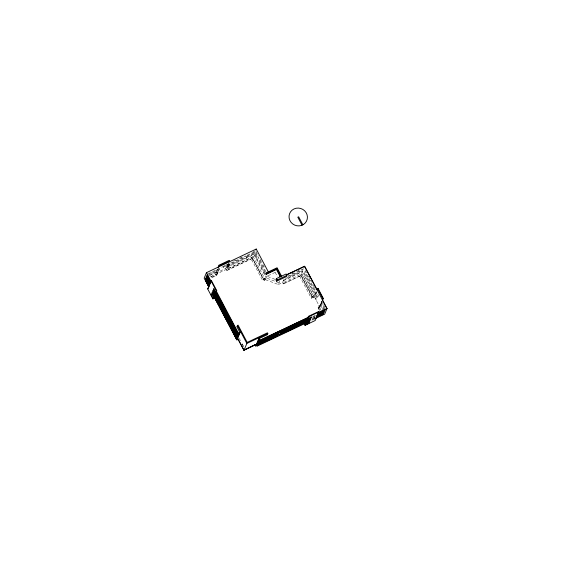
<?xml version="1.0" encoding="UTF-8"?>
<svg xmlns="http://www.w3.org/2000/svg" width="565" height="565" viewBox="0 0 565 565"><rect width="100%" height="100%" fill="white"/><g stroke="black" fill="none" stroke-linecap="round" stroke-linejoin="round"><path stroke-width="0.42" stroke-dasharray="2.83 2.12" d="M211.536 277.789L216.755 275.317L215.661 273.234L217.341 269.208M209.664 275.558L216.748 272.21L218.097 268.975L218.832 270.367M216.755 275.317L219.764 268.128L245.676 255.924L245.316 256.785L227.864 265.041M215.661 273.234L225.788 268.439L227.504 264.349L228.599 266.433M227.61 268.799L226.876 267.415L228.585 263.325L229.319 264.71M225.788 268.439L226.89 270.522L229.899 263.332M246.008 258.353L247.724 254.264M226.876 267.415L253.89 254.624L255.599 250.535L253.24 251.651M226.89 270.522L252.499 258.396L253.219 256.68L264.787 278.722M251.821 260.451L252.541 258.728L263.382 279.385L266.193 278.058M256.086 258.784L257.795 254.688M252.499 258.396L264.102 280.36L264.823 278.637M264.102 280.36L265.508 279.689L267.224 275.6M274.971 279.287L266.948 276.25L275.162 272.358L275.805 270.826M265.508 279.689L278.347 284.555L279.788 281.109M278.347 284.555L282.571 282.557L283.92 279.329L302.911 270.338M282.571 282.557L283.298 283.941L284.018 282.218L283.291 280.833L302.282 271.843L303.638 268.615L287.804 276.108M301.046 275.543L301.767 273.82L313.476 295.968L312.756 297.684L301.046 275.543L283.298 283.941M299.591 276.059L311.294 298.207L311.929 296.696L314.74 295.368L316.449 291.272M312.756 297.684L314.444 296.886L316.513 291.936L318.441 295.58L318.081 296.441L316.153 292.797L315.729 292.995L304.747 272.217L305.107 271.355L316.089 292.133L316.513 291.936M319.536 310.517L318.024 307.664L318.745 305.94L320.016 305.34L321.725 301.251L324.741 306.957M314.832 316.711L314.112 318.434L315.206 320.51M318.024 307.664L319.712 306.866L322.149 301.053M233.373 261.058L235.76 259.928M239.751 258.036L242.145 256.906M223.804 266.101L227.504 264.349M207.969 273.771L218.097 268.975M247.364 255.126L255.239 251.397L257.435 255.549M209.17 273.898L217.737 269.837L218.471 271.228M247.004 255.987L254.879 252.258L257.075 256.411M207.249 275.494L217.377 270.699L218.111 272.083M227.504 265.903L244.956 257.647L244.596 258.509L227.144 266.765M246.644 256.849L254.518 253.12L256.715 257.273M209.227 275.247L217.017 271.56L217.751 272.944M246.284 257.711L254.158 253.982L256.355 258.134M210.766 276.772L253.219 256.68M210.653 276.892L217.024 273.877L216.423 275.303L210.858 277.938M253.177 256.764L227.992 268.686L227.398 270.105L252.583 258.184L264.194 280.141L265.599 279.477M279.068 282.832L266.228 277.973L263.417 279.301L262.789 280.812L251.912 260.232M291.335 273.75L293.708 272.627M297.663 270.748L300.036 269.625M288.235 276.596L303.278 269.477M283.559 280.191L302.55 271.2M283.983 282.309L301.767 273.82M283.376 283.771L301.117 275.367L312.841 297.473M311.294 298.207L314.536 296.674L316.457 300.319L317.05 298.892L315.129 295.255L311.887 296.78L300.185 274.639M321.789 301.908L321.365 302.113L325.136 309.246M321.429 302.769L321.005 302.974L324.776 310.107M321.068 303.631L320.645 303.836L324.035 310.256M320.708 304.493L320.284 304.697L323.674 311.117M312.749 316.499L315.863 315.023M313.165 316.993L315.503 315.884M312.028 318.222L315.143 316.746M312.445 318.716L314.783 317.608M312.085 319.571L315.199 318.102M311.816 320.221L314.931 318.745M302.282 271.843L314.74 295.368M305.467 270.494L306.689 272.803M308.313 275.882L311.569 282.041M313.194 285.12L315.637 289.732M320.016 305.34L321.951 309.006M314.444 296.886L319.712 306.866M318.745 305.94L321.012 310.22M301.731 273.905L313.441 296.053M320.906 310.178L318.928 306.442L318.335 307.861L319.917 310.849M275.162 272.358L277.479 276.737M255.966 251.227L258.608 256.228M260.232 259.3L261.447 261.602M263.071 264.667L264.293 266.97M265.974 271.694L258.318 257.216L257.958 258.078L265.204 271.793M264.844 272.655L257.598 258.94L257.237 259.801L266.503 277.323M253.89 254.624L266.228 277.973M228.225 264.18L228.959 265.571M228.239 267.287L227.144 265.211L223.443 266.963L223.083 267.824L226.784 266.073L227.879 268.149M218.457 268.114L219.192 269.505M216.748 272.21L217.476 273.594M239.242 338.393L240.478 340.723M242.117 343.831L244.172 347.715M242.081 343.923L244.546 348.577M304.387 273.079L304.027 273.94L315.009 294.718L315.432 294.52L317.361 298.165L317.721 297.303L315.793 293.659L315.369 293.856L304.387 273.079"/><path stroke-width="0.85" d="M214.764 297.995L212.934 298.864L207.659 288.885L211.451 280.636L216.727 290.615L214.079 296.943L236.234 338.852L237.639 338.188L244.009 350.236L246.856 343.435L267.817 333.512L267.45 332.82L247.195 342.411L238.035 325.094L236.827 326.627L239.977 332.587L236.919 339.904L214.855 297.783L213.026 298.645L211.098 295.001L211.691 293.581L213.619 297.225L214.043 297.028M208.323 288.115L209.071 286.321L205.3 279.188L205.66 278.326L209.431 285.459M211.148 281.37L211.451 280.636M218.019 267.598L219.029 265.183L229.157 260.387L229.524 261.079L229.164 261.941M219.036 266.737L219.397 265.875L229.524 261.079M212.934 298.864L216.727 290.615M255.952 249.695L256.235 249.031L268.573 272.372M236.234 338.852L238.571 333.251L239.977 332.587M236.919 339.904L238.204 339.127L237.003 339.692L236.184 338.138M281.716 276.504L277.09 267.754L266.066 272.973L265.755 273.707L266.122 274.399L276.447 269.512L276.751 268.778L281.01 276.836M266.122 274.399L266.433 273.665L276.751 268.778M276.419 278.594L275.897 279.845L276.631 281.229L286.363 276.624L286.886 275.374L286.151 273.99L276.419 278.594L277.154 279.979L276.631 281.229M238.112 339.339L243.861 350.215L255.281 344.643L255.903 345.815L257.478 345.067M255.189 344.848L255.811 346.034L258.869 338.71L267.316 334.72L267.817 333.512M254.525 344.996L243.861 350.215L256.531 344.311L257.407 345.971L259.752 340.377L307.925 317.572M304.358 266.892L304.627 266.249L327.008 308.539L324.663 314.14L315.708 318.378L315.983 317.728L323.229 314.302L323.59 313.441L316.344 316.866M277.373 336.521L279.082 332.432M322.509 300.192L323.279 298.334L318.01 288.362L317.029 289.894L304.57 266.376L286.37 274.993M317.495 289.598L318.01 288.362M303.984 323.229L305.079 325.306L315.206 320.51L318.554 311.569L308.426 316.365L305.58 323.173L257.407 345.971M305.079 325.306L308.645 316.781L318.773 311.986M323.279 298.334L322.297 299.874L326.951 308.667L317.996 312.904M206.444 272.697L256.235 249.031M207.659 288.885L208.082 288.687M215.427 293.708L215.004 293.913L213.076 290.262L212.715 291.123L214.644 294.775L215.067 294.57L237.222 336.479L238.628 335.815M286.42 274.865L304.627 266.249M277.154 279.979L286.886 275.374M239.927 332.714L238.515 333.385L216.416 291.342M239.708 333.23L238.303 333.901L216.148 291.992L215.724 292.19L213.796 288.538L213.436 289.4L215.364 293.051L215.788 292.854L237.943 334.763L239.348 334.092M238.988 334.953L237.583 335.624L214.658 292.253M238.268 336.676L236.862 337.34L214.707 295.431L214.283 295.636L212.355 291.985L211.995 292.847L213.923 296.498L214.347 296.293L236.502 338.202L237.907 337.538M327.008 308.539L318.053 312.777L317.784 313.427L325.03 309.994L324.67 310.856L317.424 314.288M307.869 317.7L259.695 340.504L258.819 338.845M278.722 333.294L258.763 342.743L257.88 341.083M317.064 315.15L324.31 311.718L323.95 312.579L316.704 316.005M278.361 334.155L258.403 343.605L257.52 341.945M278.001 335.017L258.043 344.466L257.16 342.807M255.811 346.034L257.393 345.279M277.641 335.878L257.682 345.328L256.8 343.661M305.764 323.674L309.465 321.923L308.871 323.342L305.171 325.094L304.436 323.71M279.654 276.568L280.311 276.822L276.447 269.512M302.875 224.806L298.638 216.798L297.819 217.186L302.056 225.195M317.587 288.56L322.862 298.539M308.426 316.365L308.645 316.781M266.066 272.973L266.433 273.665M266.948 334.021L267.316 334.72M258.509 338.018L259.752 340.377M258.601 339.36L259.483 341.02L307.65 318.222L307.869 318.632L311.569 316.88L311.209 317.742L307.508 319.493L307.289 319.084L259.123 341.882L258.24 340.222M219.029 265.183L219.397 265.875M237.335 325.426L246.856 343.435M211.028 280.833L216.303 290.813M209.792 284.598L206.02 277.464L206.38 276.603L210.152 283.736L210.512 282.874L206.741 275.741L207.101 274.88L210.872 282.013L211.091 281.497L206.493 272.57L204.156 278.171L208.803 286.964M205.879 280.812L208.76 286.25M215.265 298.56L218.959 305.545M219.778 307.099L220.597 308.645M221.416 310.199L225.11 317.184M225.929 318.738L229.623 325.723M230.442 327.276L235.365 336.585M205.575 280.607L208.704 286.54M279.689 334.219L279.329 335.08L305.849 322.523L306.068 322.94L309.768 321.188L310.129 320.327L306.428 322.078L306.209 321.662L279.689 334.219M280.41 332.495L280.049 333.357L306.569 320.8L306.788 321.217L310.489 319.465L310.849 318.603L307.148 320.355L306.929 319.938L280.41 332.495M303.504 224.453L301.378 225.463A9.266 8.856 22.7 0 1 289.061 215.929A9.266 8.856 22.7 0 1 302.833 209.41A9.266 8.856 22.7 0 1 303.504 224.453"/></g></svg>
